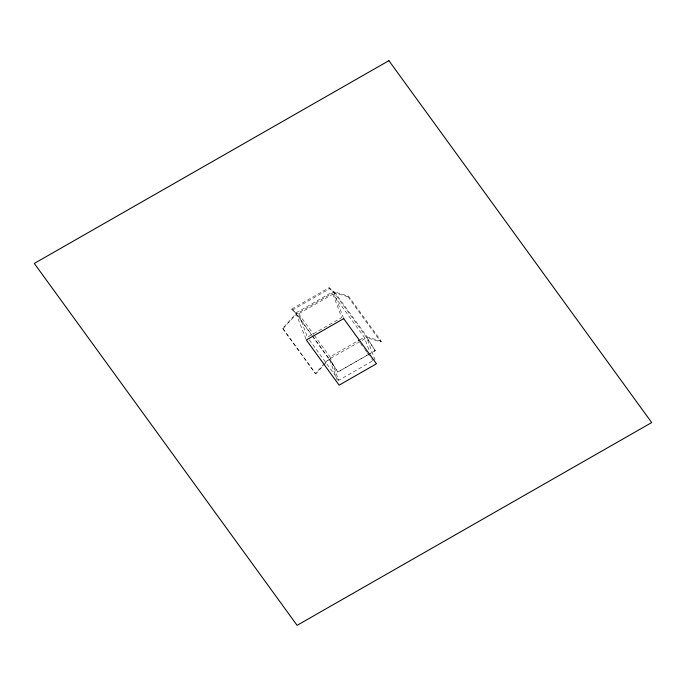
<?xml version="1.0" encoding="UTF-8"?>
<svg xmlns="http://www.w3.org/2000/svg" width="686" height="686" viewBox="0 0 686 686"><rect width="100%" height="100%" fill="white"/><g stroke="black" fill="none" stroke-linecap="round" stroke-linejoin="round"><path stroke-width="0.51" stroke-dasharray="3.43 2.57" d="M305.956 338.995L296.043 313.639L282.529 328.44L283.061 328.705L296.575 313.905L334.451 291.876L348.505 296.129L381.296 341.285L380.79 341.945L366.727 337.692L333.336 291.516L329.031 287.76L291.67 309.12L296.575 313.905L312.044 335.205M329.031 287.76L333.945 292.536L347.999 296.798L348.505 296.129M381.296 341.285L367.242 337.023L366.727 337.692L374.985 359.773M282.529 328.44L315.32 373.587L324.564 363.469M325.275 362.688L328.834 358.795L329.366 359.061L337.829 372.044L369.728 353.805M315.32 373.587L315.852 373.853L322.96 366.067M323.672 365.286L329.469 358.958L337.829 372.044M375.191 350.675L366.83 337.598L375.191 350.675L370.637 353.281M292.27 310.141L329.64 288.772M291.67 309.12L295.975 312.885L333.336 291.516M332.942 294.157L341.705 317.592L307.414 337.203L298.65 313.768L332.942 294.157L364.249 337.272L369.36 350.94M372.078 361.23L338.721 380.31L329.957 356.874L358.684 340.445M359.61 339.922L364.249 337.272M337.246 380.13L329.366 359.061L358.632 342.288M362.174 340.299L366.83 337.598M337.924 371.949L368.005 354.748M368.914 354.225L375.293 350.58M347.999 296.798L380.79 341.945M334.451 291.876L367.242 337.023M357.981 340.007L359.858 342.597M360.484 343.454L364.24 348.634M364.866 349.491L366.744 352.081M367.37 352.938L371.126 358.118M371.752 358.975L373.004 360.699M298.65 313.768L313.682 334.459M314.308 335.325L329.957 356.874M312.662 336.054L329.366 359.061M296.043 313.639L311.504 334.94M312.13 335.788L328.834 358.795M309.292 339.784L338.721 380.31M283.061 328.705L315.852 373.853M295.975 312.885L296.575 313.905M333.945 292.536L343.326 317.627"/><path stroke-width="1.03" d="M388.902 60.668L34.3 263.441L297.098 625.332L651.7 422.559L388.902 60.668M343.695 318.63L306.333 339.999L339.124 385.155L376.485 363.786L343.695 318.63"/></g></svg>
